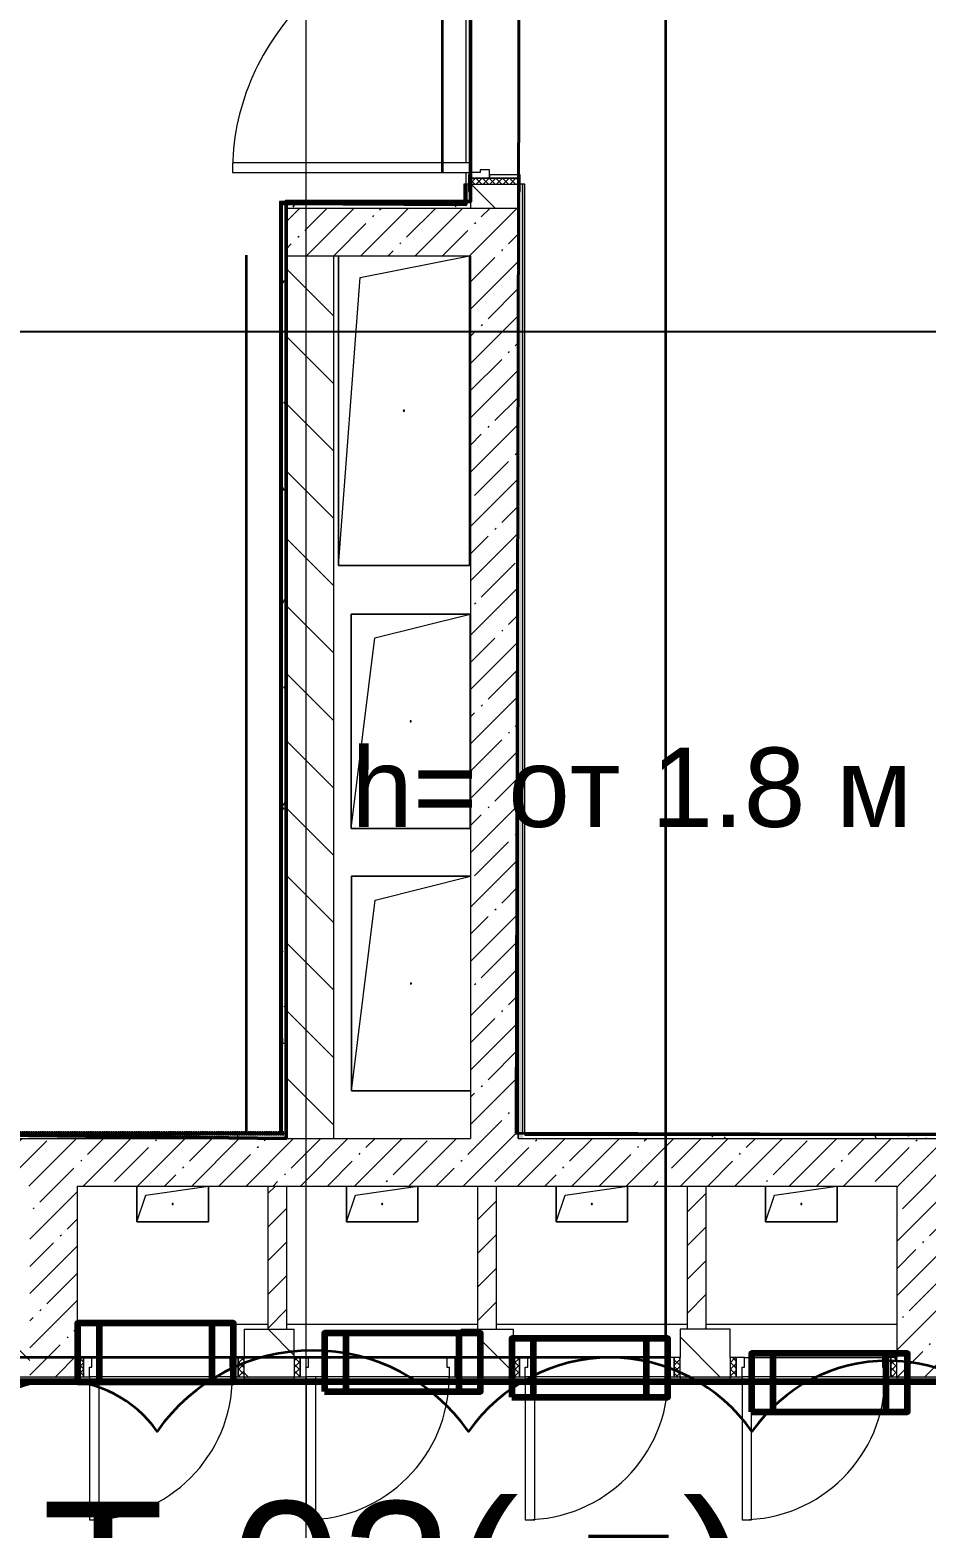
# Model space of a CAD drawing. Header units: millimetres. Extents: x -249154 to 415037, y -45458 to 354837.
# Drawn here: x 55565 to 59327, y 10129 to 16415 of the extents above; entities that cross this region are included whole.
import ezdxf

# ---------------------------------------------------------------- set-up
doc = ezdxf.new("R2010")
doc.units = ezdxf.units.MM
doc.linetypes.add('200_ШТРИХ__ш1_п0_6_', pattern=[320, 200, -120])
for name, color, linetype, lineweight in [('0) НЗ Ремонт штукатурка', 6, 'Continuous', 60), ('1) FK2', 82, 'Continuous', 50), ('1) FK9 Плитка кухня', 102, 'Continuous', 40), ('2)1 штукатурка', 4, 'Continuous', 35), ('2)2 штукатурка', 5, 'Continuous', 50), ('2)3 штукатурка', 1, 'Continuous', 50), ('3.4) Шп. фин 4 в 529 поз 11227м2', 6, 'Continuous', 140), ('4) демонтаж НЗ №2', 1, 'Continuous', 35), ('4.4) РВР ремонт Штукатурки', 160, 'зигзаг', 35), ('5.5) Перег WD5', 3, 'Continuous', 60), ('501 заделка отвертсии ком', 5, 'Continuous', 158), ('666 покраска FK1', 211, 'Continuous', 60), ('923 Люки', 170, 'Continuous', 120), ('A-AREA-BNDY', 7, 'Continuous', 5), ('A-DOOR-2', 7, 'Continuous', 5), ('A-DOOR-FRAM-2', 7, 'Continuous', 5), ('A-FLOR', 7, 'Continuous', 9), ('A-GENM', 7, 'Continuous', 9), ('A-WALL', 7, 'Continuous', 5), ('I-WALL', 7, 'Continuous', 5), ('Оси', 7, 'Continuous', 9)]:
    doc.layers.add(name, color=color, linetype=linetype, lineweight=lineweight)
for name, color, linetype, lineweight, true_color in [('1) FK10', 7, 'Continuous', 50, 0x11d2ff), ('A-DOOR-1', 7, 'Continuous', 5, 0xc0c0c0), ('A-DOOR-FRAM-1', 7, 'Continuous', 5, 0xc0c0c0), ('A-WALL-1', 9, 'Continuous', 5, 0x808080), ('A-WALL-FNSH-1', 9, 'Continuous', 5, 0x808080)]:
    doc.layers.add(name, color=color, linetype=linetype, lineweight=lineweight, true_color=true_color)
doc.styles.add('ISOCPEUR_1', font='isocpeur.ttf', dxfattribs={"height": 350})
doc.styles.get("Standard").update_dxf_attribs({"font": 'arial.ttf'})
doc.linetypes.add('зигзаг', pattern='A,0.00254,-5.08,[131,ltypeshp.shx,S=5.08,R=0,X=-5.08,Y=0],-10.16,[131,ltypeshp.shx,S=5.08,R=180,X=5.08,Y=0],-5.08', length=20.32254)
doc.dimstyles.new('ISO-2_0_0_9К_Средний_округл2', dxfattribs={"dimscale": 304.8, "dimtxt": 199.196235, "dimasz": 0.492126, "dimexe": 0.393701, "dimexo": 0, "dimgap": 0, "dimtad": 1, "dimdec": 0, "dimrnd": 10, "dimzin": 0, "dimdsep": 46, "dimtxsty": 'ISOCPEUR_1', "dimblk1": 'OBLIQUE', "dimblk2": 'OBLIQUE', "dimsah": 1, "dimcen": 0.09, "dimdle": 0.393701, "dimazin": 0, "dimtfac": 1, "dimtdec": 4, "dimtix": 1, "dimtmove": 0, "dimatfit": 3, "dimfxl": 1, "dimtvp": 1, "dimtolj": 1, "dimtzin": 0, "dimarcsym": 2})
pattern_1 = [(45, (64.7, -136.06), (-114.04925, 114.04925), []), (45, (178.75, -136.06), (-114.04925, 114.04925), [201.612, -40.322, 6.706, -33.617])]
pattern_2 = [(135, (64.7, -136.06), (-141.42136, -141.42136), [])]
pattern_3 = [(45, (64.7, -136.06), (-70.71068, 70.71068), [])]
pattern_4 = [(135, (1951.41, 164.685), (-14.14214, -14.14214), []), (225, (1951.41, 164.685), (14.14214, -14.14214), [])]
pattern_5 = [(45, (-171.384, 164.685), (-14.1421, 14.1421), []), (135, (-171.384, 164.685), (-14.1421, -14.1421), [])]
pattern_6 = [(0, (64.7, -136.06), (243.84, 60.96), [20.117, -162.763, 20.117, -162.763, -975.36]), (0, (64.7, -136.06), (243.84, 60.96), [-365.76, 20.117, -345.643, 20.117, -162.763, -426.72]), (0, (64.7, -136.06), (243.84, 60.96), [-914.4, 20.117, -101.803, 20.117, -284.683]), (120, (156.14, -105.58), (-174.71291, 180.691634), [20.117, -162.763, 20.117, -162.763, -975.36]), (120, (156.14, -105.58), (-174.71291, 180.691634), [-365.76, 20.117, -345.643, 20.117, -162.763, -426.72]), (120, (156.14, -105.58), (-174.71291, 180.691634), [-914.4, 20.117, -101.803, 20.117, -284.683]), (240, (186.62, 16.34), (-69.12709, -241.651634), [20.117, -162.763, 20.117, -162.763, -975.36]), (240, (186.62, 16.34), (-69.12709, -241.651634), [-365.76, 20.117, -345.643, 20.117, -162.763, -426.72]), (240, (186.62, 16.34), (-69.12709, -241.651634), [-914.4, 20.117, -101.803, 20.117, -284.683])]

# ---------------------------------------------------------------- blocks, each defined once
blk = doc.blocks.new('110_Дверь_СКБ_1Ст_Внутренняя1 - Д-12 1100x2100h_дверь в горячий цех-32113407-Объем проектирования 1 этажа')
at = {"layer": 'A-DOOR-2'}
h = blk.add_hatch(dxfattribs=at)
h.set_pattern_fill('FP_75', color=256, style=0, pattern_type=2)
h.set_pattern_definition([(135, (1751.41, 164.685), (-14.14214, -14.14214), []), (225, (1751.41, 164.685), (14.14214, -14.14214), [])])
h.paths.add_polyline_path([(537.5, 100), (537.5, -100), (562.5, -100), (562.5, 100)])
at = {"layer": 'A-DOOR-FRAM-2'}
h = blk.add_hatch(dxfattribs=at)
h.set_pattern_fill('FP_76', color=256, style=0, pattern_type=2)
h.set_pattern_definition([(45, (-371.384, 164.685), (-14.1421, 14.1421), []), (135, (-371.384, 164.685), (-14.1421, -14.1421), [])])
h.paths.add_polyline_path([(-537.5, 7), (-537.5, -100), (-512.5, -99.9), (-512.5, 100), (-537.5, 100)])
at = {"layer": 'A-DOOR-1'}
for p, q in [((-487.5, 1100), (-487.5, 100)), ((-447.5, 1100), (-487.5, 1100)), ((-447.5, 100), (-447.5, 1100)), ((-487.5, 100), (-447.5, 100))]:
    blk.add_line(p, q, dxfattribs=at)
blk.add_arc((-487.5, 100), 1000, 360, 90, dxfattribs=at)
at = {"layer": 'A-DOOR-FRAM-1'}
for p, q in [((-497.5, 108), (-567.5, 108)), ((-567.5, 108), (-567.5, 100)), ((-567.5, 100), (-497.5, 100)), ((-512.5, 100), (-537.5, 100)), ((-537.5, 100), (-537.5, -100)), ((-487.5, 100), (-512.5, 100)), ((-512.5, 100), (-512.5, 20)), ((-512.5, -100), (-512.5, 100)), ((-497.5, 100), (-512.5, 100)), ((-512.5, 100), (-512.5, 99)), ((-512.5, 99), (-497.5, 99)), ((-497.5, 100), (-497.5, 108)), ((-497.5, 99), (-497.5, 100)), ((-487.5, 60), (-487.5, 100)), ((512.5, 100), (512.5, 60)), ((537.5, 100), (512.5, 100)), ((592.5, 108), (522.5, 108)), ((522.5, 108), (522.5, 100)), ((537.5, 100), (522.5, 100)), ((522.5, 100), (522.5, 99)), ((522.5, 100), (592.5, 100)), ((522.5, 99), (537.5, 99)), ((537.5, 20), (537.5, 100)), ((562.5, 100), (537.5, 100)), ((537.5, 100), (537.5, -100)), ((537.5, 99), (537.5, 100)), ((562.5, -100), (562.5, 100)), ((592.5, 100), (592.5, 108)), ((-512.5, 20), (-477.5, 20)), ((-497.5, 20), (-512.5, 20)), ((-512.5, 20), (-512.5, -100)), ((-497.5, -100), (-497.5, 20)), ((-477.5, 60), (-487.5, 60)), ((-477.5, 20), (-477.5, 60)), ((512.5, 60), (502.5, 60)), ((502.5, 60), (502.5, 20)), ((502.5, 20), (537.5, 20)), ((537.5, 20), (522.5, 20)), ((522.5, 20), (522.5, -100)), ((537.5, -100), (537.5, 20)), ((-497.5, -100), (-567.5, -100)), ((-567.5, -100), (-567.5, -108)), ((-567.5, -108), (-497.5, -108)), ((-537.5, -100), (-512.5, -100)), ((-512.5, -100), (-497.5, -100)), ((-497.5, -108), (-497.5, -100)), ((522.5, -100), (537.5, -100)), ((592.5, -100), (522.5, -100)), ((522.5, -100), (522.5, -108)), ((522.5, -108), (592.5, -108)), ((537.5, -100), (562.5, -100)), ((592.5, -108), (592.5, -100))]:
    blk.add_line(p, q, dxfattribs=at)
blk = doc.blocks.new('110_Дверь_СКБ_1Ст - д-18 700x2100h_Технический шкаф ЭОМ и СС-23257539-Объем проектирования 1 этажа')
at = {"layer": 'A-DOOR-2'}
h = blk.add_hatch(dxfattribs=at)
h.set_pattern_fill('FP_121', color=256, style=0, pattern_type=2)
h.set_pattern_definition(pattern_4)
h.paths.add_polyline_path([(337.5, 100), (337.5, 20), (362.5, 20), (362.5, 100)])
at = {"layer": 'A-DOOR-FRAM-2'}
h = blk.add_hatch(dxfattribs=at)
h.set_pattern_fill('FP_122', color=256, style=0, pattern_type=2)
h.set_pattern_definition(pattern_5)
h.paths.add_polyline_path([(-337.5, 100), (-337.5, 20), (-312.5, 20), (-312.5, 100)])
at = {"layer": 'A-DOOR-1'}
for p, q in [((312.5, 700), (272.5, 700)), ((272.5, 700), (272.5, 100)), ((312.5, 100), (312.5, 700)), ((272.5, 100), (312.5, 100))]:
    blk.add_line(p, q, dxfattribs=at)
blk.add_arc((312.5, 100), 600, 90, 180, dxfattribs=at)
at = {"layer": 'A-DOOR-FRAM-1'}
for p, q in [((-312.5, 100), (-337.5, 100)), ((-337.5, 100), (-337.5, 20)), ((-287.5, 100), (-312.5, 100)), ((-312.5, 100), (-312.5, 20)), ((-312.5, 20), (-312.5, 100)), ((-287.5, 60), (-287.5, 100)), ((-287.5, 100), (272.5, 100)), ((312.5, 100), (312.5, 60)), ((337.5, 100), (312.5, 100)), ((337.5, 20), (337.5, 100)), ((362.5, 100), (337.5, 100)), ((337.5, 100), (337.5, 20)), ((362.5, 20), (362.5, 100)), ((-337.5, 20), (-312.5, 20)), ((-312.5, 20), (-277.5, 20)), ((-277.5, 60), (-287.5, 60)), ((-277.5, 20), (-277.5, 60)), ((302.5, 20), (-277.5, 20)), ((312.5, 60), (302.5, 60)), ((302.5, 60), (302.5, 20)), ((302.5, 20), (337.5, 20)), ((337.5, 20), (362.5, 20))]:
    blk.add_line(p, q, dxfattribs=at)
blk = doc.blocks.new('110_Дверь_СКБ_1Ст - д-18 700x2100h_Технический шкаф ЭОМ и СС-V103-Объем проектирования 1 этажа')
at = {"layer": 'A-DOOR-2'}
h = blk.add_hatch(dxfattribs=at)
h.set_pattern_fill('FP_121', color=256, style=0, pattern_type=2)
h.set_pattern_definition(pattern_4)
h.paths.add_polyline_path([(337.5, 100), (337.5, 20), (362.5, 20), (362.5, 100)])
at = {"layer": 'A-DOOR-FRAM-2'}
h = blk.add_hatch(dxfattribs=at)
h.set_pattern_fill('FP_122', color=256, style=0, pattern_type=2)
h.set_pattern_definition(pattern_5)
h.paths.add_polyline_path([(-337.5, 100), (-337.5, 20), (-312.5, 20), (-312.5, 100)])
at = {"layer": 'A-DOOR-1'}
for p, q in [((312.5, 700), (272.5, 700)), ((272.5, 700), (272.5, 100)), ((312.5, 100), (312.5, 700)), ((272.5, 100), (312.5, 100))]:
    blk.add_line(p, q, dxfattribs=at)
blk.add_arc((312.5, 100), 600, 90, 180, dxfattribs=at)
at = {"layer": 'A-DOOR-FRAM-1'}
for p, q in [((-312.5, 100), (-337.5, 100)), ((-337.5, 100), (-337.5, 20)), ((-287.5, 100), (-312.5, 100)), ((-312.5, 100), (-312.5, 20)), ((-312.5, 20), (-312.5, 100)), ((-287.5, 60), (-287.5, 100)), ((-287.5, 100), (272.5, 100)), ((312.5, 100), (312.5, 60)), ((337.5, 100), (312.5, 100)), ((337.5, 20), (337.5, 100)), ((362.5, 100), (337.5, 100)), ((337.5, 100), (337.5, 20)), ((362.5, 20), (362.5, 100)), ((-337.5, 20), (-312.5, 20)), ((-312.5, 20), (-277.5, 20)), ((-277.5, 60), (-287.5, 60)), ((-277.5, 20), (-277.5, 60)), ((302.5, 20), (-277.5, 20)), ((312.5, 60), (302.5, 60)), ((302.5, 60), (302.5, 20)), ((302.5, 20), (337.5, 20)), ((337.5, 20), (362.5, 20))]:
    blk.add_line(p, q, dxfattribs=at)
blk = doc.blocks.new('GM_Отверстие прямоугольное _в плите_ - Отверстие-21620300-Объем проектирования 1 этажа')
at = {"layer": 'A-GENM'}
for p, q in [((-150, -75), (-150, 75)), ((-150, 75), (-150, -75)), ((-112.5, 37.5), (150, 75)), ((150, 75), (150, -75)), ((150, -75), (150, 75)), ((-150, -75), (-112.5, 37.5)), ((150, -75), (-150, -75)), ((-150, -75), (150, -75))]:
    blk.add_line(p, q, dxfattribs=at)
for start, end in [(360, 180), (180, 360)]:
    blk.add_arc((0, 0), 2.5, start, end, dxfattribs=at)
blk = doc.blocks.new('GM_Отверстие прямоугольное _в плите_ - Отверстие-V158-Объем проектирования 1 этажа')
at = {"layer": 'A-GENM'}
for p, q in [((-250, -450), (-250, 450)), ((-250, 450), (250, 450)), ((250, 450), (-250, 450)), ((-250, 450), (-250, -450)), ((-150, 350), (250, 450)), ((-250, -450), (-150, 350)), ((250, -450), (-250, -450)), ((-250, -450), (250, -450))]:
    blk.add_line(p, q, dxfattribs=at)
for start, end in [(360, 180), (180, 360)]:
    blk.add_arc((0, 0), 2.5, start, end, dxfattribs=at)
blk = doc.blocks.new('GM_Отверстие прямоугольное _в плите_ - Отверстие-V159-Объем проектирования 1 этажа')
at = {"layer": 'A-GENM'}
for p, q in [((-250, -450), (-250, 450)), ((-250, 450), (250, 450)), ((250, 450), (-250, 450)), ((-250, 450), (-250, -450)), ((-150, 350), (250, 450)), ((250, 450), (250, -450)), ((250, -450), (250, 450)), ((-250, -450), (-150, 350)), ((250, -450), (-250, -450)), ((-250, -450), (250, -450))]:
    blk.add_line(p, q, dxfattribs=at)
for start, end in [(360, 180), (180, 360)]:
    blk.add_arc((0, 0), 2.5, start, end, dxfattribs=at)
blk = doc.blocks.new('GM_Отверстие прямоугольное _в плите_ - Отверстие-21959792-Объем проектирования 1 этажа')
at = {"layer": 'A-GENM'}
for p, q in [((-275, -650), (-275, 650)), ((-275, 650), (-275, -650)), ((-183.3, 558.3), (275, 650)), ((275, 650), (275, -650)), ((275, -650), (275, 650)), ((-275, -650), (-183.3, 558.3)), ((275, -650), (-275, -650)), ((-275, -650), (275, -650))]:
    blk.add_line(p, q, dxfattribs=at)
for start, end in [(360, 180), (180, 360)]:
    blk.add_arc((0, 0), 2.5, start, end, dxfattribs=at)
blk = doc.blocks.new('_Oblique')
at = {"color": 0, "linetype": 'ByBlock', "lineweight": -2}
blk.add_line((-0.5, -0.5), (0.5, 0.5), dxfattribs=at)
blk = doc.blocks.new('*D2046')
at = {"layer": '5.5) Перег WD5', "color": 0, "lineweight": -2, "transparency": 16777216}
for p, q in [((6824.7, 15127.8), (6824.7, 15269.6)), ((7162.2, 14838.9), (7162.2, 15269.6)), ((6704.7, 15149.6), (7162.2, 15149.6)), ((7162.2, 15149.6), (62460.5, 15149.6))]:
    blk.add_line(p, q, dxfattribs=at)
at = {"layer": 'Defpoints', "color": 0, "transparency": 16777216}
for p in [(6824.7, 15127.8), (7162.2, 15149.6), (7162.2, 14838.9)]:
    blk.add_point(p, dxfattribs=at)
at = {"layer": '5.5) Перег WD5', "color": 0, "lineweight": -2, "transparency": 16777216, "xscale": 304.8, "yscale": 304.8, "zscale": 304.8, "rotation": 180}
blk.add_blockref('_Oblique', (6824.7, 15149.6), dxfattribs=at)
at = {"layer": '5.5) Перег WD5', "color": 0, "lineweight": -2, "transparency": 16777216, "xscale": 304.8, "yscale": 304.8, "zscale": 304.8}
blk.add_blockref('_Oblique', (7162.2, 15149.6), dxfattribs=at)
at = {"layer": '5.5) Перег WD5', "color": 0, "lineweight": 25, "transparency": 16777216, "insert": (61871.5, 15616.3), "char_height": 350, "width": 478.071, "attachment_point": 1, "line_spacing_factor": 1.149209, "style": 'ISOCPEUR_1'}
blk.add_mtext('\\A1;340', dxfattribs=at)

msp = doc.modelspace()

# ---------------------------------------------------------------- hatches: boundary and pattern name
at = {"layer": 'I-WALL'}
h = msp.add_hatch(dxfattribs=at)
h.set_pattern_fill('FP_191', color=256, style=0, pattern_type=2)
h.set_pattern_definition(pattern_6)
h.paths.add_polyline_path([(57410, 15667.7), (57414.7, 15667.7), (57414.7, 15737.7), (57406.7, 15737.7), (57406.7, 15767.7), (57394.7, 15767.7), (57394.7, 15667.7)])
h.paths.add_polyline_path([(57406.7, 16867.7), (57406.7, 16897.7), (57414.7, 16897.7), (57414.7, 18663.9), (57394.7, 18663.9), (57394.7, 16867.7)])
h = msp.add_hatch(dxfattribs=at)
h.set_pattern_fill('FP_23', color=256, style=0, pattern_type=2)
h.set_pattern_definition(pattern_2)
h.paths.add_polyline_path([(57614.7, 15667.7), (57614.7, 15767.7), (57414.7, 15767.7), (57414.7, 15667.7), (57507.7, 15667.7)])
h.paths.add_polyline_path([(57614.7, 16867.7), (57614.7, 18663.9), (57414.7, 18663.9), (57414.7, 16867.7), (57507.7, 16867.7)])
h = msp.add_hatch(dxfattribs=at)
h.set_pattern_fill('FP_191', color=256, style=0, pattern_type=2)
h.set_pattern_definition(pattern_6)
h.paths.add_polyline_path([(57634.7, 11763.9), (57634.7, 15767.7), (57622.7, 15767.7), (57622.7, 15737.7), (57614.7, 15737.7), (57614.7, 11763.9)])
h.paths.add_polyline_path([(57634.7, 16867.7), (57634.7, 18443.9), (57614.7, 18443.9), (57615.1, 16897.7), (57622.7, 16897.7), (57622.7, 16867.7)])
h = msp.add_hatch(dxfattribs=at)
h.set_pattern_fill('FP_191', color=256, style=0, pattern_type=2)
h.set_pattern_definition(pattern_6)
h.paths.add_polyline_path([(56640, 15667.7), (57394.7, 15667.7), (57394.7, 15687.7), (56620, 15687.7), (56620, 15667.7)])
h = msp.add_hatch(dxfattribs=at)
h.set_pattern_fill('FP_191', color=256, style=0, pattern_type=2)
h.set_pattern_definition(pattern_6)
h.paths.add_polyline_path([(56620, 12183.9), (56640, 12183.9), (56640, 15667.7), (56620, 15667.7), (56620, 12203.9)])
h = msp.add_hatch(dxfattribs=at)
h.set_pattern_fill('FP_1', color=256, style=0, pattern_type=2)
h.set_pattern_definition(pattern_1)
h.paths.add_polyline_path([(57414.7, 15467.7), (57414.7, 15667.7), (56640, 15667.7), (56640, 15467.7), (57410, 15467.7)])
h = msp.add_hatch(dxfattribs=at)
h.set_pattern_fill('FP_1', color=256, style=0, pattern_type=2)
h.set_pattern_definition(pattern_1)
h.paths.add_polyline_path([(57614.7, 11763.9), (57614.7, 15667.7), (57414.7, 15667.7), (57414.7, 11763.9), (57507.7, 11763.9)])
h = msp.add_hatch(dxfattribs=at)
h.set_pattern_fill('FP_23', color=256, style=0, pattern_type=2)
h.set_pattern_definition(pattern_2)
h.paths.add_polyline_path([(56643.9, 11763.9), (56840, 11763.9), (56840, 15467.7), (56640, 15467.7), (56640, 11763.9)])
h = msp.add_hatch(dxfattribs=at)
h.set_pattern_fill('FP_191', color=256, style=0, pattern_type=2)
h.set_pattern_definition(pattern_6)
h.paths.add_polyline_path([(56640, 12163.9), (56640, 12183.9), (56625, 12183.9), (56625, 12163.9), (56638.7, 12163.9)])
h.paths.add_polyline_path([(52422.4, 12183.9), (51794.7, 12183.9), (51794.7, 12163.9), (52403.6, 12163.9)])
h.paths.add_polyline_path([(52422.4, 12163.9), (52422.4, 12183.9), (52404.6, 12163.9)])
h.paths.add_polyline_path([(54253.7, 12163.9), (54822.5, 12163.9), (54822.5, 12183.9), (54224.7, 12183.9), (54224.7, 12163.9)])
h = msp.add_hatch(dxfattribs=at)
h.set_pattern_fill('FP_1', color=256, style=0, pattern_type=2)
h.set_pattern_definition(pattern_1)
h.paths.add_polyline_path([(57507.7, 11563.9), (60224.7, 11563.9), (60224.7, 11763.9), (54824.7, 11763.9), (54824.7, 11563.9), (57443.9, 11563.9)])
h.paths.add_polyline_path([(53687.9, 11563.9), (54224.7, 11563.9), (54224.7, 11763.9), (51774.7, 11763.9), (51774.7, 11563.9), (53574.7, 11563.9)])
h = msp.add_hatch(dxfattribs=at)
h.set_pattern_fill('FP_191', color=256, style=0, pattern_type=2)
h.set_pattern_definition(pattern_6)
h.paths.add_polyline_path([(55024.7, 11763.9), (56640, 11763.9), (56640, 11783.9), (54834.7, 11783.9), (54834.7, 11763.9), (54891.4, 11763.9)])
h = msp.add_hatch(dxfattribs=at)
h.set_pattern_fill('FP_191', color=256, style=0, pattern_type=2)
h.set_pattern_definition(pattern_6)
h.paths.add_polyline_path([(57634.8, 11763.9), (60224.7, 11763.9), (60224.7, 11783.9), (60204.7, 11783.9), (60204.7, 11778.2), (60196.7, 11783.9), (57634.7, 11783.9), (57634.7, 11763.9)])
h = msp.add_hatch(dxfattribs=at)
h.set_pattern_fill('FP_1', color=256, style=0, pattern_type=2)
h.set_pattern_definition(pattern_1)
h.paths.add_polyline_path([(55564.7, 10763.9), (55764.7, 10763.9), (55764.7, 11563.9), (55564.7, 11563.9), (55564.7, 10852.1)])
h = msp.add_hatch(dxfattribs=at)
h.set_pattern_fill('FP_22', color=256, style=0, pattern_type=2)
h.set_pattern_definition(pattern_3)
h.paths.add_polyline_path([(56643.9, 10963.9), (56643.9, 11563.9), (56563.9, 11563.9), (56563.9, 10963.9)])
h = msp.add_hatch(dxfattribs=at)
h.set_pattern_fill('FP_22', color=256, style=0, pattern_type=2)
h.set_pattern_definition(pattern_3)
h.paths.add_polyline_path([(57523.9, 10963.9), (57523.9, 11563.9), (57443.9, 11563.9), (57443.9, 10963.9), (57507.7, 10963.9)])
h = msp.add_hatch(dxfattribs=at)
h.set_pattern_fill('FP_22', color=256, style=0, pattern_type=2)
h.set_pattern_definition(pattern_3)
h.paths.add_polyline_path([(58403.9, 10963.9), (58403.9, 11563.9), (58323.9, 11563.9), (58323.9, 10963.9)])
h = msp.add_hatch(dxfattribs=at)
h.set_pattern_fill('FP_1', color=256, style=0, pattern_type=2)
h.set_pattern_definition(pattern_1)
h.paths.add_polyline_path([(59204.7, 10763.9), (59404.7, 10763.9), (59404.7, 11563.9), (59204.7, 11563.9), (59204.7, 10843.9)])
h = msp.add_hatch(dxfattribs=at)
h.set_pattern_fill('FP_23', color=256, style=0, pattern_type=2)
h.set_pattern_definition(pattern_2)
h.paths.add_polyline_path([(55564.7, 10763.9), (55564.7, 10963.9), (51974.7, 10963.9), (51974.7, 10763.9), (55444.6, 10763.9)])
h.paths.add_polyline_path([(56464.7, 10763.9), (56674.7, 10763.9), (56674.7, 10963.9), (56464.7, 10963.9), (56464.7, 10843.9)])
h.paths.add_polyline_path([(57594.7, 10763.9), (57594.7, 10963.9), (57374.7, 10963.9), (57374.7, 10763.9), (57507.7, 10763.9)])
h.paths.add_polyline_path([(58504.7, 10763.9), (58504.7, 10963.9), (58294.7, 10963.9), (58294.7, 10763.9)])
h = msp.add_hatch(dxfattribs=at)
h.set_pattern_fill('FP_191', color=256, style=0, pattern_type=2)
h.set_pattern_definition(pattern_6)
h.paths.add_polyline_path([(61370.5, 10743.9), (61444.7, 10743.9), (61444.7, 10763.9), (59204.7, 10763.9), (59204.7, 10743.9), (61224.7, 10743.9)])
h.paths.add_polyline_path([(51969.2, 10743.9), (55764.7, 10743.9), (55764.7, 10763.9), (51774.7, 10763.9), (51774.7, 10743.9)])
h.paths.add_polyline_path([(56464.7, 10743.9), (56674.7, 10743.9), (56674.7, 10763.9), (56464.7, 10763.9)])
h.paths.add_polyline_path([(57523.9, 10743.9), (57594.7, 10743.9), (57594.7, 10763.9), (57374.7, 10763.9), (57374.7, 10743.9), (57507.7, 10743.9)])
h.paths.add_polyline_path([(58323.9, 10743.9), (58504.7, 10743.9), (58504.7, 10763.9), (58294.7, 10763.9), (58294.7, 10743.9)])

# ---------------------------------------------------------------- linework, layer by layer
at = {"layer": '0) НЗ Ремонт штукатурка', "color": 3, "linetype": '200_ШТРИХ__ш1_п0_6_', "ltscale": 0.03}
msp.add_lwpolyline([(56640, 11784.9), (54834.7, 11784.9), (54822.5, 12163.9), (54224.7, 12184.4), (54216.7, 11784.9), (52404.6, 11783.9)], dxfattribs=at)
at = {"layer": '1) FK10'}
msp.add_lwpolyline([(57394.7, 15767.7), (57394.7, 15687.7), (56620, 15687.7), (56620, 11783.9), (54832.7, 11784.9)], dxfattribs=at)
at = {"layer": '1) FK2'}
msp.add_lwpolyline([(51464.7, 26273.9), (51464.7, 20383.9), (57966.7, 20383.9), (57966.7, 18663.9), (57414.7, 18663.9), (57414.7, 15695.7), (56640, 15695.7), (56640, 11763.9), (54834.7, 11783.9), (54834.7, 12163.9), (54179, 12163.9)], dxfattribs=at)
at = {"layer": '1) FK9 Плитка кухня', "flags": 128}
msp.add_lwpolyline([(66715.6, 23170.9), (66718.9, 24594.9), (60796.9, 24608.8), (60782.4, 18428.8), (57622.4, 18436.3), (57606.8, 11785.3), (60160.8, 11779.3), (60161.7, 12186.3), (60817.7, 12184.7), (60816.8, 11784.7), (66160.8, 11772.2), (66161.7, 12172.2), (66561.7, 12171.3), (66569.2, 15365.2), (65719.2, 15367.2), (65736.4, 22673.2), (66186.4, 22672.2), (66187.6, 23172.2)], close=True, dxfattribs=at)
at = {"layer": '2)1 штукатурка'}
msp.add_lwpolyline([(42223.7, 27213.9), (58233.7, 27213.9), (58233.7, 10843.9), (42223.7, 10843.9)], close=True, dxfattribs=at)
msp.add_lwpolyline([(51716.3, 11578.1), (51716.3, 10743.9), (61444.7, 10743.9)], dxfattribs=at)
at = {"layer": '2)2 штукатурка'}
msp.add_lwpolyline([(56612, 11784.9), (54832.7, 11784.9), (54832.7, 12163.9), (54179, 12163.9), (54216.7, 11784.9), (52378.6, 11763.9)], dxfattribs=at)
at = {"layer": '2)3 штукатурка'}
msp.add_lwpolyline([(57394.7, 15767.7), (57394.7, 15682.4), (56620, 15687.7), (56620, 11783.9), (54832.7, 11783.9)], dxfattribs=at)
at = {"layer": '3.4) Шп. фин 4 в 529 поз 11227м2'}
msp.add_lwpolyline([(51717.3, 11578.1), (51717.3, 10743.9), (61445.7, 10743.9)], dxfattribs=at)
at = {"layer": '4) демонтаж НЗ №2'}
msp.add_lwpolyline([(51717.3, 11578.1), (51717.3, 10743.9), (61445.7, 10743.9)], dxfattribs=at)
at = {"layer": '4.4) РВР ремонт Штукатурки', "ltscale": 0.1}
for points in [[(51232.1, 26273.9), (51194.7, 20198.1), (57834.3, 20150.9), (57837, 18778.7), (57295.5, 18778.7), (57295.5, 15817.7)], [(56472.2, 15470.8), (56472.2, 11783.9)]]:
    msp.add_lwpolyline(points, dxfattribs=at)
at = {"layer": '4.4) РВР ремонт Штукатурки', "color": 1, "linetype": 'ByBlock'}
msp.add_lwpolyline([(65802, 10534.2, 0.520567), (65108.6, 10534.2, 0.520567), (63871.5, 10534.2, 0.520567), (62539, 10534.2, 0.520567), (61789.5, 10534.2, 0.520567), (60714.3, 10534.2, 0.520567), (59737.3, 10534.2, 0.520567), (58596.5, 10534.2, 0.520567), (57406.1, 10534.2, 0.520567), (56098.4, 10534.2, 0.520567), (55275, 10534.2, 0.520567), (54267.3, 10534.2, 0.520567), (53578.4, 10299.2, 0.520567), (53578.4, 9521.8, 0.520567)], format="xyb", dxfattribs=at)
at = {"layer": '501 заделка отвертсии ком', "ltscale": 0.5}
for points in [[(55764.7, 10742.9), (56330, 10742.9), (56330, 10988.8), (55764.7, 10988.8)], [(55854.7, 10742.9), (56420, 10742.9), (56420, 10988.8), (55854.7, 10988.8)], [(56801.7, 10701.2), (57367.1, 10701.2), (57367.1, 10947), (56801.7, 10947)], [(56891.7, 10701.2), (57457.1, 10701.2), (57457.1, 10947), (56891.7, 10947)], [(57588, 10678.2), (58153.4, 10678.2), (58153.4, 10924), (57588, 10924)], [(57678, 10678.2), (58243.4, 10678.2), (58243.4, 10924), (57678, 10924)], [(58594.7, 10615.9), (59160, 10615.9), (59160, 10861.8), (58594.7, 10861.8)], [(58684.7, 10615.9), (59250, 10615.9), (59250, 10861.8), (58684.7, 10861.8)]]:
    msp.add_lwpolyline(points, close=True, dxfattribs=at)
at = {"layer": '666 покраска FK1'}
msp.add_lwpolyline([(51717.3, 11578.1), (51717.3, 10743.9), (61445.7, 10743.9)], dxfattribs=at)
at = {"layer": 'A-AREA-BNDY', "flags": 128}
msp.add_lwpolyline([(75546.3, 10701.2), (61965.3, 10733), (61966.4, 11203), (61408.4, 11204.4), (61407.3, 10734.4), (51715.4, 10757.1), (51717.3, 11578.1), (48808.8, 11584.9), (48788.3, 11585), (48788.3, 11564), (48188.3, 11565.4), (48188.3, 11586.4), (48014.8, 11586.8), (45959.3, 11591.6)], dxfattribs=at)
at = {"layer": 'A-FLOR'}
for p, q in [((57394.7, 16867.7), (57394.7, 15857.7)), ((57394.7, 15817.7), (57394.7, 15767.7)), ((57634.7, 15767.7), (57622.7, 15767.7)), ((56620, 11783.9), (54824.7, 11783.9)), ((57642.7, 11783.9), (57634.7, 11783.9)), ((55764.7, 10983.9), (56563.9, 10983.9)), ((55764.7, 10843.9), (55764.7, 10983.9)), ((56643.9, 10983.9), (57443.9, 10983.9)), ((57523.9, 10983.9), (58323.9, 10983.9)), ((58403.9, 10983.9), (59204.7, 10983.9)), ((59204.7, 10983.9), (59204.7, 10843.9)), ((51754.7, 10743.9), (55814.7, 10743.9)), ((56724.7, 10743.9), (55854.7, 10743.9)), ((57644.7, 10743.9), (56764.7, 10743.9)), ((57684.7, 10743.9), (58554.7, 10743.9)), ((58594.7, 10743.9), (61444.7, 10743.9))]:
    msp.add_line(p, q, dxfattribs=at)
at = {"layer": 'A-WALL'}
for p, q in [((57394.7, 15767.7), (57394.7, 15687.7)), ((57634.7, 11783.9), (57634.7, 15767.7)), ((56620, 15687.7), (57394.7, 15687.7)), ((56640, 11763.9), (56640, 15667.7)), ((56612, 11784.9), (56620, 11784.9)), ((56464.7, 10963.9), (56674.7, 10963.9)), ((57374.7, 10963.9), (57594.7, 10963.9))]:
    msp.add_line(p, q, dxfattribs=at)
at = {"layer": 'A-WALL-1'}
for p, q in [((57406.7, 15767.7), (57394.7, 15767.7)), ((57414.7, 15737.7), (57414.7, 15667.7)), ((57614.7, 15737.7), (57614.7, 11763.9)), ((56640, 15667.7), (57614.7, 15667.7)), ((57614.7, 11763.9), (57614.7, 15667.7)), ((56640, 15467.7), (57414.7, 15467.7)), ((56840, 11763.9), (56840, 15467.7)), ((57414.7, 15467.7), (57414.7, 11763.9)), ((56620, 12183.9), (56625, 12183.9)), ((56625, 12183.9), (56625, 12163.9)), ((56625, 12163.9), (56640, 12163.9)), ((54824.7, 11763.9), (57414.7, 11763.9)), ((56640, 11783.9), (56620, 11783.9)), ((57614.7, 11763.9), (60224.7, 11763.9)), ((60196.7, 11783.9), (57642.7, 11783.9)), ((55764.7, 11563.9), (59204.7, 11563.9)), ((55764.7, 10983.9), (55764.7, 11563.9)), ((56563.9, 11563.9), (56563.9, 10963.9)), ((56643.9, 10963.9), (56643.9, 11563.9)), ((57443.9, 11563.9), (57443.9, 10963.9)), ((57523.9, 10963.9), (57523.9, 11563.9)), ((58323.9, 11563.9), (58323.9, 10963.9)), ((58403.9, 10963.9), (58403.9, 11563.9)), ((59204.7, 11563.9), (59204.7, 10983.9)), ((56464.7, 10963.9), (56464.7, 10843.9)), ((56674.7, 10843.9), (56674.7, 10963.9)), ((57374.7, 10963.9), (57374.7, 10843.9)), ((57594.7, 10843.9), (57594.7, 10963.9)), ((58504.7, 10963.9), (58294.7, 10963.9)), ((58294.7, 10963.9), (58294.7, 10843.9)), ((58504.7, 10843.9), (58504.7, 10963.9)), ((51774.7, 10763.9), (55764.7, 10763.9)), ((55764.7, 10743.9), (55764.7, 10763.9)), ((56464.7, 10763.9), (56674.7, 10763.9)), ((56464.7, 10763.9), (56464.7, 10743.9)), ((56674.7, 10743.9), (56674.7, 10763.9)), ((57374.7, 10763.9), (57594.7, 10763.9)), ((57374.7, 10763.9), (57374.7, 10743.9)), ((57594.7, 10743.9), (57594.7, 10763.9)), ((58294.7, 10763.9), (58504.7, 10763.9)), ((58294.7, 10763.9), (58294.7, 10743.9)), ((58504.7, 10743.9), (58504.7, 10763.9)), ((59204.7, 10763.9), (61424.7, 10763.9)), ((59204.7, 10763.9), (59204.7, 10743.9))]:
    msp.add_line(p, q, dxfattribs=at)
at = {"layer": 'A-WALL-FNSH-1'}
for p, q in [((57386.7, 15767.7), (57386.7, 15695.7)), ((57394.7, 15767.7), (57386.7, 15767.7)), ((57642.7, 15767.7), (57634.7, 15767.7)), ((57642.7, 11784.9), (57642.7, 15767.7)), ((57386.7, 15695.7), (56612, 15695.7)), ((56612, 15695.7), (56612, 11784.9)), ((56620, 11784.9), (56620, 15687.7)), ((56612, 11784.9), (54832.7, 11784.9)), ((56640, 11784.9), (56620, 11784.9)), ((60204.7, 11784.9), (57642.7, 11784.9)), ((57642.7, 11783.9), (57642.7, 11776.9)), ((57642.7, 11776.9), (60204.7, 11776.9)), ((51753.7, 10742.9), (55764.7, 10742.9)), ((55764.7, 10742.9), (55764.7, 10743.9)), ((56464.7, 10743.9), (56464.7, 10742.9)), ((56464.7, 10742.9), (56674.7, 10742.9)), ((56674.7, 10742.9), (56674.7, 10743.9)), ((57374.7, 10743.9), (57374.7, 10742.9)), ((57374.7, 10742.9), (57594.7, 10742.9)), ((57594.7, 10742.9), (57594.7, 10743.9)), ((58294.7, 10743.9), (58294.7, 10742.9)), ((58294.7, 10742.9), (58504.7, 10742.9)), ((58504.7, 10742.9), (58504.7, 10743.9)), ((59204.7, 10743.9), (59204.7, 10742.9)), ((59204.7, 10742.9), (61445.7, 10742.9))]:
    msp.add_line(p, q, dxfattribs=at)
at = {"layer": 'Оси'}
msp.add_lwpolyline([(56724.7, -2042.3), (56724.7, 2957.7), (56724.7, 22262), (56724.7, 27262)], dxfattribs=at)

# ---------------------------------------------------------------- block references
at = {"layer": 'A-DOOR-1'}
for name, p, rotation in [('110_Дверь_СКБ_1Ст_Внутренняя1 - Д-12 1100x2100h_дверь в горячий цех-32113407-Объем проектирования 1 этажа', (57514.7, 16305.2), 89.99999999999991), ('110_Дверь_СКБ_1Ст - д-18 700x2100h_Технический шкаф ЭОМ и СС-23257539-Объем проектирования 1 этажа', (56127.2, 10863.9), 180), ('110_Дверь_СКБ_1Ст - д-18 700x2100h_Технический шкаф ЭОМ и СС-V103-Объем проектирования 1 этажа', (57037.2, 10863.9), 180), ('110_Дверь_СКБ_1Ст - д-18 700x2100h_Технический шкаф ЭОМ и СС-23257539-Объем проектирования 1 этажа', (57957.2, 10863.9), 180), ('110_Дверь_СКБ_1Ст - д-18 700x2100h_Технический шкаф ЭОМ и СС-23257539-Объем проектирования 1 этажа', (58867.2, 10863.9), 180)]:
    msp.add_blockref(name, p, dxfattribs=dict(at, rotation=rotation))
at = {"layer": 'A-GENM'}
for name, p in [('GM_Отверстие прямоугольное _в плите_ - Отверстие-21959792-Объем проектирования 1 этажа', (57135, 14817.7)), ('GM_Отверстие прямоугольное _в плите_ - Отверстие-V159-Объем проектирования 1 этажа', (57163.5, 13513.9)), ('GM_Отверстие прямоугольное _в плите_ - Отверстие-V158-Объем проектирования 1 этажа', (57164.7, 12413.9)), ('GM_Отверстие прямоугольное _в плите_ - Отверстие-21620300-Объем проектирования 1 этажа', (56163.9, 11488.9)), ('GM_Отверстие прямоугольное _в плите_ - Отверстие-21620300-Объем проектирования 1 этажа', (57043.9, 11488.9)), ('GM_Отверстие прямоугольное _в плите_ - Отверстие-21620300-Объем проектирования 1 этажа', (57923.9, 11488.9)), ('GM_Отверстие прямоугольное _в плите_ - Отверстие-21620300-Объем проектирования 1 этажа', (58803.9, 11488.9))]:
    msp.add_blockref(name, p, dxfattribs=at)

# ---------------------------------------------------------------- texts
at = {"layer": '1) FK2', "insert": (56913.5, 13404), "char_height": 333, "attachment_point": 1}
msp.add_mtext_dynamic_manual_height_columns('\\pxt19;h= от 1.8 м', width=2360.545, gutter_width=3101.2, heights=[909.5], dxfattribs=at)
at = {"layer": '923 Люки', "insert": (55615.5, 10240.2), "char_height": 600, "width": 3064.482, "attachment_point": 1}
msp.add_mtext('T-03( п)', dxfattribs=at)

# ---------------------------------------------------------------- dimensions: what is measured, and where the dimension line sits
at = {"layer": '5.5) Перег WD5', "color": 18, "lineweight": 25, "true_color": 0x000000}
dim = msp.add_linear_dim(base=(7162.2018714, 15149.6492175), p1=(6824.7018714, 15127.7574188), p2=(7162.2018714, 14838.9378314), dimstyle='ISO-2_0_0_9К_Средний_округл2', override={"dimasz": 1, "dimpost": '<>', "dimtxsty": 'ISOCPEUR_1', "dimfxl": 444.21054}, dxfattribs=at)
dim.commit()
dim.dimension.update_dxf_attribs({"geometry": '*D2046', "text_midpoint": (62110.5131011, 15149.6492175), "dimtype": 160})

doc.saveas('drawing.dxf')
